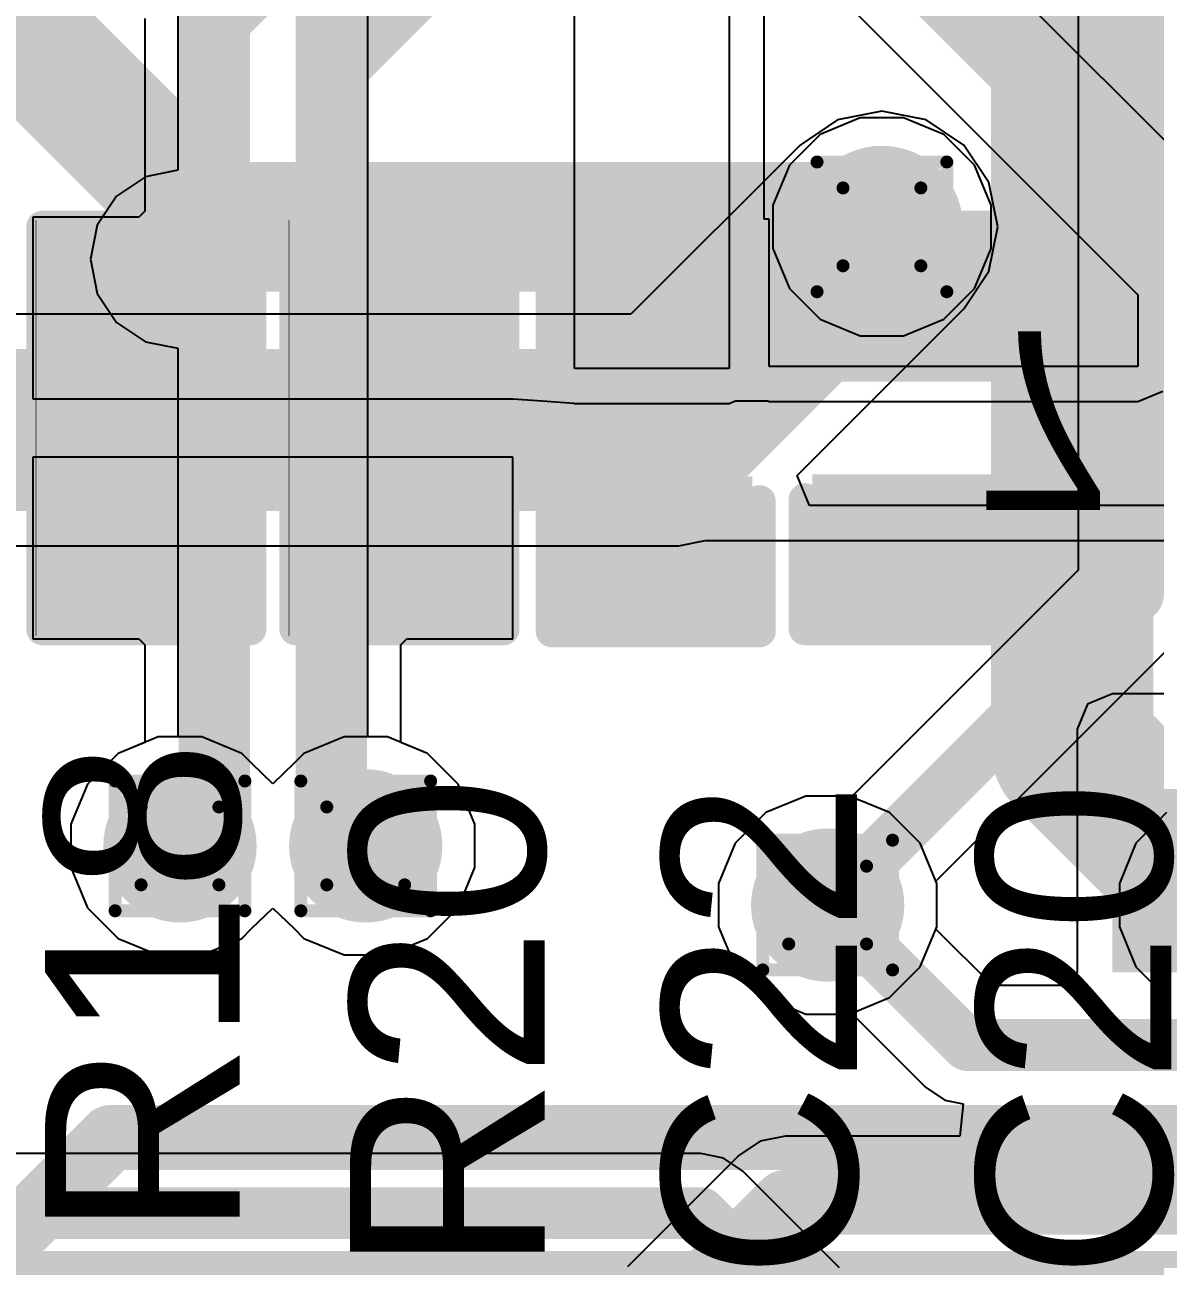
# Model space of a CAD drawing. Header units: inches. Extents: x -22 to 5433, y -13 to 5447.
# Drawn here: x 25.526 to 29.951, y 5.334 to 10.195 of the extents above; entities that cross this region are included whole.
import ezdxf

# ---------------------------------------------------------------- set-up
doc = ezdxf.new("R2010")
doc.units = ezdxf.units.IN
for name, color, linetype in [('Bottom Layer', 5, 'Continuous'), ('Bottom Overlay', 54, 'Continuous'), ('Drill Drawing', 1, 'Continuous'), ('Ground', 16, 'Continuous'), ('Power', 76, 'Continuous'), ('Top Layer', 1, 'Continuous'), ('Top Overlay', 2, 'Continuous'), ('Top Paste', 8, 'Continuous'), ('Top Solder', 216, 'Continuous'), ('Via Holes', 16, 'Continuous')]:
    doc.layers.add(name, color=color, linetype=linetype)
doc.styles.add('Arial', font='', dxfattribs={"height": 0.2})
doc.styles.get('Arial').set_extended_font_data('Arial')

msp = doc.modelspace()

# ---------------------------------------------------------------- hatches: boundary and pattern name
at = {"layer": 'Bottom Layer'}
h = msp.add_hatch(color=5, dxfattribs=at)
edge = h.paths.add_edge_path()
edge.add_arc((28.8812, 9.4035), 0.3, 0, 360)
h = msp.add_hatch(color=5, dxfattribs=at)
edge = h.paths.add_edge_path()
edge.add_arc((26.1337, 6.9799), 0.3, 0, 360)
h = msp.add_hatch(color=5, dxfattribs=at)
edge = h.paths.add_edge_path()
edge.add_arc((26.8607, 6.9799), 0.3, 0, 360)
h = msp.add_hatch(color=5, dxfattribs=at)
edge = h.paths.add_edge_path()
edge.add_arc((28.6687, 6.7482), 0.3, 0, 360)
h = msp.add_hatch(color=5, dxfattribs=at)
edge = h.paths.add_edge_path()
edge.add_arc((30.2375, 6.7482), 0.3, 0, 360)
at = {"layer": 'Ground'}
h = msp.add_hatch(color=16, dxfattribs=at)
edge = h.paths.add_edge_path()
edge.add_arc((28.8812, 9.4035), 0.3, 0, 360)
h = msp.add_hatch(color=16, dxfattribs=at)
edge = h.paths.add_edge_path()
edge.add_arc((26.1337, 6.9799), 0.3, 0, 360)
h = msp.add_hatch(color=16, dxfattribs=at)
edge = h.paths.add_edge_path()
edge.add_arc((26.8607, 6.9799), 0.3, 0, 360)
h = msp.add_hatch(color=16, dxfattribs=at)
edge = h.paths.add_edge_path()
edge.add_arc((28.6687, 6.7482), 0.3, 0, 360)
h = msp.add_hatch(color=16, dxfattribs=at)
edge = h.paths.add_edge_path()
edge.add_arc((30.2375, 6.7482), 0.3, 0, 360)
at = {"layer": 'Power'}
h = msp.add_hatch(color=76, dxfattribs=at)
edge = h.paths.add_edge_path()
edge.add_arc((28.8812, 9.4035), 0.3, 0, 360)
h = msp.add_hatch(color=76, dxfattribs=at)
edge = h.paths.add_edge_path()
edge.add_arc((26.1337, 6.9799), 0.3, 0, 360)
h = msp.add_hatch(color=76, dxfattribs=at)
edge = h.paths.add_edge_path()
edge.add_arc((26.8607, 6.9799), 0.3, 0, 360)
h = msp.add_hatch(color=76, dxfattribs=at)
edge = h.paths.add_edge_path()
edge.add_arc((28.6687, 6.7482), 0.3, 0, 360)
h = msp.add_hatch(color=76, dxfattribs=at)
edge = h.paths.add_edge_path()
edge.add_arc((30.2375, 6.7482), 0.3, 0, 360)
at = {"layer": 'Top Layer'}
h = msp.add_hatch(color=1, dxfattribs=at)
edge = h.paths.add_edge_path()
edge.add_arc((28.8812, 9.4035), 0.3, 0, 360)
for points in [[(25.6844, 9.3146), (26.3194, 9.3146), (26.3194, 8.8574), (25.6844, 8.8574)], [(26.675, 9.3146), (27.31, 9.3146), (27.31, 8.8574), (26.675, 8.8574)], [(27.6784, 9.3065), (28.3134, 9.3065), (28.3134, 8.8493), (27.6784, 8.8493)], [(28.6687, 9.3146), (29.3037, 9.3146), (29.3037, 8.8574), (28.6687, 8.8574)], [(25.6844, 8.3748), (26.3194, 8.3748), (26.3194, 7.9176), (25.6844, 7.9176)], [(26.675, 8.3748), (27.31, 8.3748), (27.31, 7.9176), (26.675, 7.9176)], [(27.6784, 8.3667), (28.3134, 8.3667), (28.3134, 7.9095), (27.6784, 7.9095)], [(28.6687, 8.3748), (29.3037, 8.3748), (29.3037, 7.9176), (28.6687, 7.9176)], [(29.783, 6.4846), (31.2212, 6.4846), (31.2212, 7.4371), (29.783, 7.4371)]]:
    msp.add_hatch(color=1, dxfattribs=at).paths.add_polyline_path(points)
h = msp.add_hatch(color=1, dxfattribs=at)
edge = h.paths.add_edge_path()
edge.add_arc((26.1337, 6.9799), 0.3, 0, 360)
h = msp.add_hatch(color=1, dxfattribs=at)
edge = h.paths.add_edge_path()
edge.add_arc((26.8607, 6.9799), 0.3, 0, 360)
h = msp.add_hatch(color=1, dxfattribs=at)
edge = h.paths.add_edge_path()
edge.add_arc((28.6687, 6.7482), 0.3, 0, 360)
h = msp.add_hatch(color=1, dxfattribs=at)
edge = h.paths.add_edge_path()
edge.add_arc((30.2375, 6.7482), 0.3, 0, 360)
at = {"layer": 'Top Paste'}
for points in [[(25.6844, 9.3146), (26.3194, 9.3146), (26.3194, 8.8574), (25.6844, 8.8574)], [(26.675, 9.3146), (27.31, 9.3146), (27.31, 8.8574), (26.675, 8.8574)], [(27.6784, 9.3065), (28.3134, 9.3065), (28.3134, 8.8493), (27.6784, 8.8493)], [(28.6687, 9.3146), (29.3037, 9.3146), (29.3037, 8.8574), (28.6687, 8.8574)], [(25.6844, 8.3748), (26.3194, 8.3748), (26.3194, 7.9176), (25.6844, 7.9176)], [(26.675, 8.3748), (27.31, 8.3748), (27.31, 7.9176), (26.675, 7.9176)], [(27.6784, 8.3667), (28.3134, 8.3667), (28.3134, 7.9095), (27.6784, 7.9095)], [(28.6687, 8.3748), (29.3037, 8.3748), (29.3037, 7.9176), (28.6687, 7.9176)]]:
    msp.add_hatch(color=8, dxfattribs=at).paths.add_polyline_path(points)
at = {"layer": 'Top Solder'}
for points in [[(25.6294, 9.3696), (26.3744, 9.3696), (26.3744, 8.8024), (25.6294, 8.8024)], [(26.62, 9.3696), (27.365, 9.3696), (27.365, 8.8024), (26.62, 8.8024)], [(27.6184, 9.3665), (28.3734, 9.3665), (28.3734, 8.7893), (27.6184, 8.7893)], [(28.6087, 9.3746), (29.3637, 9.3746), (29.3637, 8.7974), (28.6087, 8.7974)], [(25.6294, 8.4298), (26.3744, 8.4298), (26.3744, 7.8626), (25.6294, 7.8626)], [(26.62, 8.4298), (27.365, 8.4298), (27.365, 7.8626), (26.62, 7.8626)], [(27.6184, 8.4267), (28.3734, 8.4267), (28.3734, 7.8495), (27.6184, 7.8495)], [(28.6087, 8.4348), (29.3637, 8.4348), (29.3637, 7.8576), (28.6087, 7.8576)]]:
    msp.add_hatch(color=216, dxfattribs=at).paths.add_polyline_path(points)
at = {"layer": 'Via Holes'}
h = msp.add_hatch(color=7, dxfattribs=at)
edge = h.paths.add_edge_path()
edge.add_arc((28.8812, 9.4035), 0.15, 0, 360)
h = msp.add_hatch(color=7, dxfattribs=at)
edge = h.paths.add_edge_path()
edge.add_arc((26.1337, 6.9799), 0.15, 0, 360)
h = msp.add_hatch(color=7, dxfattribs=at)
edge = h.paths.add_edge_path()
edge.add_arc((26.8607, 6.9799), 0.15, 0, 360)
h = msp.add_hatch(color=7, dxfattribs=at)
edge = h.paths.add_edge_path()
edge.add_arc((28.6687, 6.7482), 0.15, 0, 360)

# ---------------------------------------------------------------- linework, layer by layer
at = {"layer": 'Bottom Layer'}
for points in [[(29.6257, 9.3468, 0.635, 0.635, 0), (29.6257, 11.1349, 0.635, 0.635, 0)], [(24.866, 10.8061, 0.508, 0.508, 0), (26.2686, 9.4035, 0.508, 0.508, 0)], [(26.2686, 9.4035, 0.508, 0.508, 0), (28.8812, 9.4035, 0.508, 0.508, 0)], [(29.6257, 7.36, 0.635, 0.635, 0), (29.6257, 9.315, 0.635, 0.635, 0)], [(29.6257, 7.36, 0.635, 0.635, 0), (30.2375, 6.7482, 0.635, 0.635, 0)], [(24.9543, 4.9298, 0.254, 0.254, 0), (25.8631, 5.8386, 0.254, 0.254, 0)], [(25.8631, 5.8386, 0.254, 0.254, 0), (32.5031, 5.8386, 0.254, 0.254, 0)]]:
    msp.add_lwpolyline(points, format="xyseb", dxfattribs=at)
for points in [[(26.1416, 9.4035, 0.254, 0.254, 1), (26.3956, 9.4035, 0.254, 0.254, 1)], [(26.1416, 9.4035, 0.254, 0.254, 1), (26.3956, 9.4035, 0.254, 0.254, 1)], [(28.7542, 9.4035, 0.254, 0.254, 1), (29.0082, 9.4035, 0.254, 0.254, 1)], [(29.4669, 9.3468, 0.3175, 0.3175, 1), (29.7844, 9.3468, 0.3175, 0.3175, 1)], [(29.467, 9.315, 0.3175, 0.3175, 1), (29.7845, 9.315, 0.3175, 0.3175, 1)], [(29.467, 7.36, 0.3175, 0.3175, 1), (29.7845, 7.36, 0.3175, 0.3175, 1)], [(29.467, 7.36, 0.3175, 0.3175, 1), (29.7845, 7.36, 0.3175, 0.3175, 1)], [(30.0787, 6.7482, 0.3175, 0.3175, 1), (30.3962, 6.7482, 0.3175, 0.3175, 1)], [(25.7996, 5.8386, 0.127, 0.127, 1), (25.9266, 5.8386, 0.127, 0.127, 1)], [(25.7996, 5.8386, 0.127, 0.127, 1), (25.9266, 5.8386, 0.127, 0.127, 1)]]:
    msp.add_lwpolyline(points, format="xyseb", close=True, dxfattribs=at)
at = {"layer": 'Bottom Overlay'}
msp.add_lwpolyline([(4.1702, 5.3309, 0.127, 0.127, 0), (31.1702, 5.3309, 0.127, 0.127, 0)], format="xyseb", dxfattribs=at)
at = {"layer": 'Drill Drawing'}
for points in [[(28.6272, 9.6575, 0.0508, 0.0508, 0), (29.1352, 9.6575, 0.0508, 0.0508, 0)], [(28.6272, 9.1495, 0.0508, 0.0508, 0), (28.6272, 9.6575, 0.0508, 0.0508, 0)], [(29.1352, 9.1495, 0.0508, 0.0508, 0), (29.1352, 9.6575, 0.0508, 0.0508, 0)], [(28.7288, 9.5559, 0.0508, 0.0508, 0), (29.0336, 9.5559, 0.0508, 0.0508, 0)], [(28.7288, 9.2511, 0.0508, 0.0508, 0), (28.7288, 9.5559, 0.0508, 0.0508, 0)], [(29.0336, 9.2511, 0.0508, 0.0508, 0), (29.0336, 9.5559, 0.0508, 0.0508, 0)], [(28.7288, 9.2511, 0.0508, 0.0508, 0), (29.0336, 9.2511, 0.0508, 0.0508, 0)], [(28.6272, 9.1495, 0.0508, 0.0508, 0), (29.1352, 9.1495, 0.0508, 0.0508, 0)], [(25.8797, 7.2339, 0.0508, 0.0508, 0), (26.3877, 7.2339, 0.0508, 0.0508, 0)], [(25.8797, 6.7259, 0.0508, 0.0508, 0), (25.8797, 7.2339, 0.0508, 0.0508, 0)], [(26.3877, 6.7259, 0.0508, 0.0508, 0), (26.3877, 7.2339, 0.0508, 0.0508, 0)], [(26.6067, 7.2339, 0.0508, 0.0508, 0), (27.1147, 7.2339, 0.0508, 0.0508, 0)], [(26.6067, 6.7259, 0.0508, 0.0508, 0), (26.6067, 7.2339, 0.0508, 0.0508, 0)], [(27.1147, 6.7259, 0.0508, 0.0508, 0), (27.1147, 7.2339, 0.0508, 0.0508, 0)], [(25.9813, 7.1323, 0.0508, 0.0508, 0), (26.2861, 7.1323, 0.0508, 0.0508, 0)], [(25.9813, 6.8275, 0.0508, 0.0508, 0), (25.9813, 7.1323, 0.0508, 0.0508, 0)], [(26.2861, 6.8275, 0.0508, 0.0508, 0), (26.2861, 7.1323, 0.0508, 0.0508, 0)], [(26.7083, 7.1323, 0.0508, 0.0508, 0), (27.0131, 7.1323, 0.0508, 0.0508, 0)], [(26.7083, 6.8275, 0.0508, 0.0508, 0), (26.7083, 7.1323, 0.0508, 0.0508, 0)], [(27.0131, 6.8275, 0.0508, 0.0508, 0), (27.0131, 7.1323, 0.0508, 0.0508, 0)], [(28.4147, 7.0022, 0.0508, 0.0508, 0), (28.9227, 7.0022, 0.0508, 0.0508, 0)], [(28.4147, 6.4942, 0.0508, 0.0508, 0), (28.4147, 7.0022, 0.0508, 0.0508, 0)], [(28.9227, 6.4942, 0.0508, 0.0508, 0), (28.9227, 7.0022, 0.0508, 0.0508, 0)], [(28.5163, 6.9006, 0.0508, 0.0508, 0), (28.8211, 6.9006, 0.0508, 0.0508, 0)], [(28.5163, 6.5958, 0.0508, 0.0508, 0), (28.5163, 6.9006, 0.0508, 0.0508, 0)], [(28.8211, 6.5958, 0.0508, 0.0508, 0), (28.8211, 6.9006, 0.0508, 0.0508, 0)], [(25.9813, 6.8275, 0.0508, 0.0508, 0), (26.2861, 6.8275, 0.0508, 0.0508, 0)], [(26.7083, 6.8275, 0.0508, 0.0508, 0), (27.0131, 6.8275, 0.0508, 0.0508, 0)], [(25.8797, 6.7259, 0.0508, 0.0508, 0), (26.3877, 6.7259, 0.0508, 0.0508, 0)], [(26.6067, 6.7259, 0.0508, 0.0508, 0), (27.1147, 6.7259, 0.0508, 0.0508, 0)], [(28.5163, 6.5958, 0.0508, 0.0508, 0), (28.8211, 6.5958, 0.0508, 0.0508, 0)], [(28.4147, 6.4942, 0.0508, 0.0508, 0), (28.9227, 6.4942, 0.0508, 0.0508, 0)]]:
    msp.add_lwpolyline(points, format="xyseb", dxfattribs=at)
for points in [[(28.6145, 9.6575, 0.0254, 0.0254, 1), (28.6399, 9.6575, 0.0254, 0.0254, 1)], [(28.6145, 9.6575, 0.0254, 0.0254, 1), (28.6399, 9.6575, 0.0254, 0.0254, 1)], [(29.1225, 9.6575, 0.0254, 0.0254, 1), (29.1479, 9.6575, 0.0254, 0.0254, 1)], [(29.1225, 9.6575, 0.0254, 0.0254, 1), (29.1479, 9.6575, 0.0254, 0.0254, 1)], [(28.7161, 9.5559, 0.0254, 0.0254, 1), (28.7415, 9.5559, 0.0254, 0.0254, 1)], [(28.7161, 9.5559, 0.0254, 0.0254, 1), (28.7415, 9.5559, 0.0254, 0.0254, 1)], [(29.0209, 9.5559, 0.0254, 0.0254, 1), (29.0463, 9.5559, 0.0254, 0.0254, 1)], [(29.0209, 9.5559, 0.0254, 0.0254, 1), (29.0463, 9.5559, 0.0254, 0.0254, 1)], [(28.7161, 9.2511, 0.0254, 0.0254, 1), (28.7415, 9.2511, 0.0254, 0.0254, 1)], [(28.7161, 9.2511, 0.0254, 0.0254, 1), (28.7415, 9.2511, 0.0254, 0.0254, 1)], [(29.0209, 9.2511, 0.0254, 0.0254, 1), (29.0463, 9.2511, 0.0254, 0.0254, 1)], [(29.0209, 9.2511, 0.0254, 0.0254, 1), (29.0463, 9.2511, 0.0254, 0.0254, 1)], [(28.6145, 9.1495, 0.0254, 0.0254, 1), (28.6399, 9.1495, 0.0254, 0.0254, 1)], [(28.6145, 9.1495, 0.0254, 0.0254, 1), (28.6399, 9.1495, 0.0254, 0.0254, 1)], [(29.1225, 9.1495, 0.0254, 0.0254, 1), (29.1479, 9.1495, 0.0254, 0.0254, 1)], [(29.1225, 9.1495, 0.0254, 0.0254, 1), (29.1479, 9.1495, 0.0254, 0.0254, 1)], [(25.867, 7.2339, 0.0254, 0.0254, 1), (25.8924, 7.2339, 0.0254, 0.0254, 1)], [(25.867, 7.2339, 0.0254, 0.0254, 1), (25.8924, 7.2339, 0.0254, 0.0254, 1)], [(26.375, 7.2339, 0.0254, 0.0254, 1), (26.4004, 7.2339, 0.0254, 0.0254, 1)], [(26.375, 7.2339, 0.0254, 0.0254, 1), (26.4004, 7.2339, 0.0254, 0.0254, 1)], [(26.594, 7.2339, 0.0254, 0.0254, 1), (26.6194, 7.2339, 0.0254, 0.0254, 1)], [(26.594, 7.2339, 0.0254, 0.0254, 1), (26.6194, 7.2339, 0.0254, 0.0254, 1)], [(27.102, 7.2339, 0.0254, 0.0254, 1), (27.1274, 7.2339, 0.0254, 0.0254, 1)], [(27.102, 7.2339, 0.0254, 0.0254, 1), (27.1274, 7.2339, 0.0254, 0.0254, 1)], [(25.9686, 7.1323, 0.0254, 0.0254, 1), (25.994, 7.1323, 0.0254, 0.0254, 1)], [(25.9686, 7.1323, 0.0254, 0.0254, 1), (25.994, 7.1323, 0.0254, 0.0254, 1)], [(26.2734, 7.1323, 0.0254, 0.0254, 1), (26.2988, 7.1323, 0.0254, 0.0254, 1)], [(26.2734, 7.1323, 0.0254, 0.0254, 1), (26.2988, 7.1323, 0.0254, 0.0254, 1)], [(26.6956, 7.1323, 0.0254, 0.0254, 1), (26.721, 7.1323, 0.0254, 0.0254, 1)], [(26.6956, 7.1323, 0.0254, 0.0254, 1), (26.721, 7.1323, 0.0254, 0.0254, 1)], [(27.0004, 7.1323, 0.0254, 0.0254, 1), (27.0258, 7.1323, 0.0254, 0.0254, 1)], [(27.0004, 7.1323, 0.0254, 0.0254, 1), (27.0258, 7.1323, 0.0254, 0.0254, 1)], [(28.402, 7.0022, 0.0254, 0.0254, 1), (28.4274, 7.0022, 0.0254, 0.0254, 1)], [(28.402, 7.0022, 0.0254, 0.0254, 1), (28.4274, 7.0022, 0.0254, 0.0254, 1)], [(28.91, 7.0022, 0.0254, 0.0254, 1), (28.9354, 7.0022, 0.0254, 0.0254, 1)], [(28.91, 7.0022, 0.0254, 0.0254, 1), (28.9354, 7.0022, 0.0254, 0.0254, 1)], [(28.5036, 6.9006, 0.0254, 0.0254, 1), (28.529, 6.9006, 0.0254, 0.0254, 1)], [(28.5036, 6.9006, 0.0254, 0.0254, 1), (28.529, 6.9006, 0.0254, 0.0254, 1)], [(28.8084, 6.9006, 0.0254, 0.0254, 1), (28.8338, 6.9006, 0.0254, 0.0254, 1)], [(28.8084, 6.9006, 0.0254, 0.0254, 1), (28.8338, 6.9006, 0.0254, 0.0254, 1)], [(25.9686, 6.8275, 0.0254, 0.0254, 1), (25.994, 6.8275, 0.0254, 0.0254, 1)], [(25.9686, 6.8275, 0.0254, 0.0254, 1), (25.994, 6.8275, 0.0254, 0.0254, 1)], [(26.2734, 6.8275, 0.0254, 0.0254, 1), (26.2988, 6.8275, 0.0254, 0.0254, 1)], [(26.2734, 6.8275, 0.0254, 0.0254, 1), (26.2988, 6.8275, 0.0254, 0.0254, 1)], [(26.6956, 6.8275, 0.0254, 0.0254, 1), (26.721, 6.8275, 0.0254, 0.0254, 1)], [(26.6956, 6.8275, 0.0254, 0.0254, 1), (26.721, 6.8275, 0.0254, 0.0254, 1)], [(27.0004, 6.8275, 0.0254, 0.0254, 1), (27.0258, 6.8275, 0.0254, 0.0254, 1)], [(27.0004, 6.8275, 0.0254, 0.0254, 1), (27.0258, 6.8275, 0.0254, 0.0254, 1)], [(25.867, 6.7259, 0.0254, 0.0254, 1), (25.8924, 6.7259, 0.0254, 0.0254, 1)], [(25.867, 6.7259, 0.0254, 0.0254, 1), (25.8924, 6.7259, 0.0254, 0.0254, 1)], [(26.375, 6.7259, 0.0254, 0.0254, 1), (26.4004, 6.7259, 0.0254, 0.0254, 1)], [(26.375, 6.7259, 0.0254, 0.0254, 1), (26.4004, 6.7259, 0.0254, 0.0254, 1)], [(26.594, 6.7259, 0.0254, 0.0254, 1), (26.6194, 6.7259, 0.0254, 0.0254, 1)], [(26.594, 6.7259, 0.0254, 0.0254, 1), (26.6194, 6.7259, 0.0254, 0.0254, 1)], [(27.102, 6.7259, 0.0254, 0.0254, 1), (27.1274, 6.7259, 0.0254, 0.0254, 1)], [(27.102, 6.7259, 0.0254, 0.0254, 1), (27.1274, 6.7259, 0.0254, 0.0254, 1)], [(28.5036, 6.5958, 0.0254, 0.0254, 1), (28.529, 6.5958, 0.0254, 0.0254, 1)], [(28.5036, 6.5958, 0.0254, 0.0254, 1), (28.529, 6.5958, 0.0254, 0.0254, 1)], [(28.8084, 6.5958, 0.0254, 0.0254, 1), (28.8338, 6.5958, 0.0254, 0.0254, 1)], [(28.8084, 6.5958, 0.0254, 0.0254, 1), (28.8338, 6.5958, 0.0254, 0.0254, 1)], [(28.402, 6.4942, 0.0254, 0.0254, 1), (28.4274, 6.4942, 0.0254, 0.0254, 1)], [(28.402, 6.4942, 0.0254, 0.0254, 1), (28.4274, 6.4942, 0.0254, 0.0254, 1)], [(28.91, 6.4942, 0.0254, 0.0254, 1), (28.9354, 6.4942, 0.0254, 0.0254, 1)], [(28.91, 6.4942, 0.0254, 0.0254, 1), (28.9354, 6.4942, 0.0254, 0.0254, 1)]]:
    msp.add_lwpolyline(points, format="xyseb", close=True, dxfattribs=at)
at = {"layer": 'Ground'}
for p, q in [((29.6499, 12.8167), (29.6499, 8.0591)), ((26.8695, 7.4069), (26.8695, 10.5826)), ((26.1249, 10.36), (26.1249, 9.625)), ((28.7963, 9.8305), (28.6393, 9.7655)), ((28.9661, 9.8305), (28.7963, 9.8305)), ((29.1231, 9.7655), (28.9661, 9.8305)), ((28.6393, 9.7655), (28.5192, 9.6454)), ((29.2432, 9.6454), (29.1231, 9.7655)), ((26.1249, 9.625), (25.9988, 9.5999)), ((28.5192, 9.6454), (28.4542, 9.4884)), ((29.3082, 9.4884), (29.2432, 9.6454)), ((25.9988, 9.5999), (25.8854, 9.5242)), ((25.8854, 9.5242), (25.8096, 9.4107)), ((28.4542, 9.4884), (28.4542, 9.3186)), ((29.3082, 9.3186), (29.3082, 9.4884)), ((25.8096, 9.4107), (25.783, 9.2769)), ((28.4542, 9.3186), (28.5192, 9.1616)), ((29.2432, 9.1616), (29.3082, 9.3186)), ((25.783, 9.2769), (25.8096, 9.1431)), ((25.8096, 9.1431), (25.8854, 9.0297)), ((28.5192, 9.1616), (28.6393, 9.0415)), ((29.1231, 9.0415), (29.2432, 9.1616)), ((28.6393, 9.0415), (28.7963, 8.9765)), ((28.9661, 8.9765), (29.1231, 9.0415)), ((25.8854, 9.0297), (25.9988, 8.9539)), ((25.9988, 8.9539), (26.1249, 8.9288)), ((28.7963, 8.9765), (28.9661, 8.9765)), ((26.1249, 8.9288), (26.1249, 7.4069)), ((29.6499, 8.0591), (28.7624, 7.1716)), ((29.0921, 6.842), (30.0478, 7.7977)), ((26.0488, 7.4069), (25.8918, 7.3419)), ((26.1249, 7.4069), (26.0488, 7.4069)), ((26.9456, 7.4069), (26.8695, 7.4069)), ((27.1026, 7.3419), (26.9456, 7.4069)), ((25.8918, 7.3419), (25.7717, 7.2218)), ((27.2227, 7.2218), (27.1026, 7.3419)), ((25.7717, 7.2218), (25.7067, 7.0648)), ((27.2877, 7.0648), (27.2227, 7.2218)), ((28.5838, 7.1752), (28.4268, 7.1102)), ((28.7536, 7.1752), (28.5838, 7.1752)), ((28.7624, 7.1716), (28.7536, 7.1752)), ((28.4268, 7.1102), (28.3067, 6.9901)), ((29.9956, 7.1102), (29.8755, 6.9901)), ((25.7067, 7.0648), (25.7067, 6.895)), ((27.2877, 6.895), (27.2877, 7.0648)), ((28.3067, 6.9901), (28.2417, 6.8332)), ((29.8755, 6.9901), (29.8105, 6.8332)), ((25.7067, 6.895), (25.7717, 6.738)), ((27.2227, 6.738), (27.2877, 6.895)), ((28.2417, 6.8332), (28.2417, 6.6633)), ((29.0957, 6.8332), (29.0921, 6.842)), ((29.0957, 6.6633), (29.0957, 6.8332)), ((29.8105, 6.8332), (29.8105, 6.6633)), ((25.7717, 6.738), (25.8918, 6.6179)), ((26.4142, 6.6566), (26.4972, 6.7366)), ((26.4972, 6.7366), (26.5802, 6.6566)), ((27.1026, 6.6179), (27.2227, 6.738)), ((28.2417, 6.6633), (28.3067, 6.5064)), ((29.0307, 6.5064), (29.0957, 6.6633)), ((29.8105, 6.6633), (29.8755, 6.5064)), ((25.8918, 6.6179), (26.0488, 6.5529)), ((26.2186, 6.5529), (26.3756, 6.6179)), ((26.3756, 6.6179), (26.4142, 6.6566)), ((26.5802, 6.6566), (26.6188, 6.6179)), ((26.6188, 6.6179), (26.7758, 6.5529)), ((26.9456, 6.5529), (27.1026, 6.6179)), ((26.0488, 6.5529), (26.2186, 6.5529)), ((26.7758, 6.5529), (26.9456, 6.5529)), ((28.3067, 6.5064), (28.4268, 6.3863)), ((28.9106, 6.3863), (29.0307, 6.5064)), ((29.8755, 6.5064), (29.9956, 6.3863)), ((28.4268, 6.3863), (28.5838, 6.3212)), ((28.7536, 6.3212), (28.9106, 6.3863)), ((28.5838, 6.3212), (28.7536, 6.3212)), ((28.1717, 5.7751), (19.0152, 5.7751)), ((28.2609, 5.7573), (28.1717, 5.7751)), ((28.3365, 5.7068), (28.2609, 5.7573)), ((28.7149, 5.3284), (28.3365, 5.7068))]:
    msp.add_line(p, q, dxfattribs=at)
for points in [[(29.883, 7.9625, 0.2032, 0.2032, 0), (29.883, 12.9133, 0.2032, 0.2032, 0)], [(26.6623, 7.1783, 0.1524, 0.1524, 0), (26.6623, 10.5826, 0.1524, 0.1524, 0)], [(26.3321, 9.9246, 0.1524, 0.1524, 0), (26.3321, 10.4458, 0.1524, 0.1524, 0)], [(26.3321, 9.569, 0.1524, 0.1524, 0), (26.3321, 9.9246, 0.1524, 0.1524, 0)], [(26.3321, 9.569, 0.1524, 0.1524, -0.414214), (26.1797, 9.4166, 0.1524, 0.1524, 0)], [(26.1326, 9.1372, 0.1524, 0.1524, -1), (26.1326, 9.4166, 0.1524, 0.1524, 0)], [(26.1326, 9.4166, 0.1524, 0.1524, 0), (26.1797, 9.4166, 0.1524, 0.1524, 0)], [(26.1326, 9.1372, 0.1524, 0.1524, 0), (26.1797, 9.1372, 0.1524, 0.1524, 0)], [(26.1797, 9.1372, 0.1524, 0.1524, -0.414214), (26.3321, 8.9848, 0.1524, 0.1524, 0)], [(26.3321, 7.1783, 0.1524, 0.1524, 0), (26.3321, 8.9848, 0.1524, 0.1524, 0)], [(28.6687, 6.7482, 0.2032, 0.2032, 0), (29.883, 7.9625, 0.2032, 0.2032, 0)], [(26.2011, 7.0473, 0.1524, 0.1524, 0), (26.3321, 7.1783, 0.1524, 0.1524, 0)], [(26.6623, 7.1783, 0.1524, 0.1524, 0), (26.8607, 6.9799, 0.1524, 0.1524, 0)], [(26.1337, 6.9799, 0.1524, 0.1524, 0), (26.2011, 7.0473, 0.1524, 0.1524, 0)], [(12.7764, 5.542, 0.2032, 0.2032, 0), (28.1717, 5.542, 0.2032, 0.2032, 0)], [(28.1717, 5.542, 0.2032, 0.2032, 0), (28.8086, 4.905, 0.2032, 0.2032, 0)]]:
    msp.add_lwpolyline(points, format="xyseb", dxfattribs=at)
for points in [[(26.294, 9.9246, 0.0762, 0.0762, 1), (26.3702, 9.9246, 0.0762, 0.0762, 1)], [(26.294, 9.9246, 0.0762, 0.0762, 1), (26.3702, 9.9246, 0.0762, 0.0762, 1)], [(26.294, 9.569, 0.0762, 0.0762, 1), (26.3702, 9.569, 0.0762, 0.0762, 1)], [(26.294, 9.569, 0.0762, 0.0762, 1), (26.3702, 9.569, 0.0762, 0.0762, 1)], [(26.0945, 9.4166, 0.0762, 0.0762, 1), (26.1707, 9.4166, 0.0762, 0.0762, 1)], [(26.0945, 9.4166, 0.0762, 0.0762, 1), (26.1707, 9.4166, 0.0762, 0.0762, 1)], [(26.1416, 9.4166, 0.0762, 0.0762, 1), (26.2178, 9.4166, 0.0762, 0.0762, 1)], [(26.1416, 9.4166, 0.0762, 0.0762, 1), (26.2178, 9.4166, 0.0762, 0.0762, 1)], [(26.0945, 9.1372, 0.0762, 0.0762, 1), (26.1707, 9.1372, 0.0762, 0.0762, 1)], [(26.0945, 9.1372, 0.0762, 0.0762, 1), (26.1707, 9.1372, 0.0762, 0.0762, 1)], [(26.1416, 9.1372, 0.0762, 0.0762, 1), (26.2178, 9.1372, 0.0762, 0.0762, 1)], [(26.1416, 9.1372, 0.0762, 0.0762, 1), (26.2178, 9.1372, 0.0762, 0.0762, 1)], [(26.294, 8.9848, 0.0762, 0.0762, 1), (26.3702, 8.9848, 0.0762, 0.0762, 1)], [(26.294, 8.9848, 0.0762, 0.0762, 1), (26.3702, 8.9848, 0.0762, 0.0762, 1)], [(29.8322, 7.9625, 0.1016, 0.1016, 1), (29.9338, 7.9625, 0.1016, 0.1016, 1)], [(29.8322, 7.9625, 0.1016, 0.1016, 1), (29.9338, 7.9625, 0.1016, 0.1016, 1)], [(26.294, 7.1783, 0.0762, 0.0762, 1), (26.3702, 7.1783, 0.0762, 0.0762, 1)], [(26.294, 7.1783, 0.0762, 0.0762, 1), (26.3702, 7.1783, 0.0762, 0.0762, 1)], [(26.6242, 7.1783, 0.0762, 0.0762, 1), (26.7004, 7.1783, 0.0762, 0.0762, 1)], [(26.6242, 7.1783, 0.0762, 0.0762, 1), (26.7004, 7.1783, 0.0762, 0.0762, 1)], [(26.163, 7.0473, 0.0762, 0.0762, 1), (26.2392, 7.0473, 0.0762, 0.0762, 1)], [(26.163, 7.0473, 0.0762, 0.0762, 1), (26.2392, 7.0473, 0.0762, 0.0762, 1)], [(26.0956, 6.9799, 0.0762, 0.0762, 1), (26.1718, 6.9799, 0.0762, 0.0762, 1)], [(26.8226, 6.9799, 0.0762, 0.0762, 1), (26.8988, 6.9799, 0.0762, 0.0762, 1)], [(28.6179, 6.7482, 0.1016, 0.1016, 1), (28.7195, 6.7482, 0.1016, 0.1016, 1)], [(28.1209, 5.542, 0.1016, 0.1016, 1), (28.2225, 5.542, 0.1016, 0.1016, 1)], [(28.1209, 5.542, 0.1016, 0.1016, 1), (28.2225, 5.542, 0.1016, 0.1016, 1)]]:
    msp.add_lwpolyline(points, format="xyseb", close=True, dxfattribs=at)
at = {"layer": 'Power'}
for p, q in [((28.8044, 10.9247), (31.2892, 8.4399)), ((28.7078, 9.8222), (28.5607, 9.724)), ((28.8812, 9.8567), (28.7078, 9.8222)), ((29.0546, 9.8222), (28.8812, 9.8567)), ((29.2017, 9.724), (29.0546, 9.8222)), ((28.5607, 9.724), (27.8979, 9.0612)), ((29.2999, 9.5769), (29.2017, 9.724)), ((29.3344, 9.4035), (29.2999, 9.5769)), ((29.2999, 9.2301), (29.3344, 9.4035)), ((29.2017, 9.083), (29.2999, 9.2301)), ((27.8979, 9.0612), (24.3401, 9.0612)), ((28.5489, 8.4302), (29.2017, 9.083)), ((28.5975, 8.3129), (28.5489, 8.4302)), ((31.2366, 8.3129), (28.5975, 8.3129)), ((28.0857, 8.1548), (28.1897, 8.1754)), ((28.1897, 8.1754), (31.3512, 8.1754)), ((24.3401, 8.1548), (28.0857, 8.1548)), ((26.0488, 7.4069), (25.8918, 7.3419)), ((26.2186, 7.4069), (26.0488, 7.4069)), ((26.3756, 7.3419), (26.2186, 7.4069)), ((26.7758, 7.4069), (26.6188, 7.3419)), ((26.9456, 7.4069), (26.7758, 7.4069)), ((27.1026, 7.3419), (26.9456, 7.4069)), ((25.8918, 7.3419), (25.7717, 7.2218)), ((26.4142, 7.3032), (26.3756, 7.3419)), ((26.6188, 7.3419), (26.5802, 7.3032)), ((27.2227, 7.2218), (27.1026, 7.3419)), ((26.4972, 7.2232), (26.4142, 7.3032)), ((26.5802, 7.3032), (26.4972, 7.2232)), ((25.7717, 7.2218), (25.7067, 7.0648)), ((27.2877, 7.0648), (27.2227, 7.2218)), ((28.5838, 7.1752), (28.4268, 7.1102)), ((28.7536, 7.1752), (28.5838, 7.1752)), ((28.9106, 7.1102), (28.7536, 7.1752)), ((28.4268, 7.1102), (28.3067, 6.9901)), ((29.0307, 6.9901), (28.9106, 7.1102)), ((29.9956, 7.1102), (29.8755, 6.9901)), ((25.7067, 7.0648), (25.7067, 6.895)), ((27.2877, 6.895), (27.2877, 7.0648)), ((28.3067, 6.9901), (28.2417, 6.8332)), ((29.0957, 6.8332), (29.0307, 6.9901)), ((29.8755, 6.9901), (29.8105, 6.8332)), ((25.7067, 6.895), (25.7717, 6.738)), ((27.2227, 6.738), (27.2877, 6.895)), ((28.2417, 6.8332), (28.2417, 6.6633)), ((29.0957, 6.6633), (29.0957, 6.8332)), ((29.8105, 6.8332), (29.8105, 6.6633)), ((25.7717, 6.738), (25.8918, 6.6179)), ((26.4142, 6.6566), (26.4972, 6.7366)), ((26.4972, 6.7366), (26.5802, 6.6566)), ((27.1026, 6.6179), (27.2227, 6.738)), ((28.2417, 6.6633), (28.3067, 6.5064)), ((29.0307, 6.5064), (29.0957, 6.6633)), ((29.8105, 6.6633), (29.8755, 6.5064)), ((25.8918, 6.6179), (26.0488, 6.5529)), ((26.2186, 6.5529), (26.3756, 6.6179)), ((26.3756, 6.6179), (26.4142, 6.6566)), ((26.5802, 6.6566), (26.6188, 6.6179)), ((26.6188, 6.6179), (26.7758, 6.5529)), ((26.9456, 6.5529), (27.1026, 6.6179)), ((26.0488, 6.5529), (26.2186, 6.5529)), ((26.7758, 6.5529), (26.9456, 6.5529)), ((28.3067, 6.5064), (28.4268, 6.3863)), ((28.9106, 6.3863), (29.0307, 6.5064)), ((29.8755, 6.5064), (29.9956, 6.3863)), ((28.4268, 6.3863), (28.5838, 6.3212)), ((28.7536, 6.3212), (28.9106, 6.3863)), ((28.5838, 6.3212), (28.7536, 6.3212))]:
    msp.add_line(p, q, dxfattribs=at)
for points in [[(28.9009, 11.1578, 0.2032, 0.2032, 0), (39.0623, 0.9965, 0.2032, 0.2032, 0)], [(28.0857, 8.608, 0.635, 0.635, 0), (28.8812, 9.4035, 0.635, 0.635, 0)], [(24.3401, 8.608, 0.635, 0.635, 0), (28.0857, 8.608, 0.635, 0.635, 0)]]:
    msp.add_lwpolyline(points, format="xyseb", dxfattribs=at)
for points in [[(28.7224, 9.4035, 0.3175, 0.3175, 1), (29.0399, 9.4035, 0.3175, 0.3175, 1)], [(27.9269, 8.608, 0.3175, 0.3175, 1), (28.2444, 8.608, 0.3175, 0.3175, 1)], [(27.9269, 8.608, 0.3175, 0.3175, 1), (28.2444, 8.608, 0.3175, 0.3175, 1)]]:
    msp.add_lwpolyline(points, format="xyseb", close=True, dxfattribs=at)
at = {"layer": 'Top Layer'}
for p, q in [((28.283, 11.2833), (28.283, 8.8493)), ((28.4205, 9.4335), (28.4205, 11.2833)), ((27.6784, 8.8493), (27.6784, 11.1486)), ((28.6687, 10.3519), (29.883, 9.1376)), ((25.9967, 10.2194), (25.9967, 9.4653)), ((25.9729, 9.4416), (25.5574, 9.4416)), ((25.5574, 9.4416), (25.5574, 8.7304)), ((25.9967, 9.4653), (25.9729, 9.4416)), ((28.4404, 9.4335), (28.4205, 9.4335)), ((28.4404, 8.8574), (28.4404, 9.4335)), ((29.883, 9.1376), (29.883, 8.8574)), ((28.283, 8.8493), (27.6784, 8.8493)), ((29.883, 8.8574), (28.4404, 8.8574)), ((29.883, 8.7199), (29.9802, 8.7602)), ((25.5574, 8.7304), (26.4464, 8.7304)), ((26.4464, 8.7304), (26.4464, 8.7304)), ((26.4464, 8.7304), (26.548, 8.7304)), ((26.548, 8.7304), (26.548, 8.7304)), ((26.548, 8.7304), (27.437, 8.7304)), ((27.437, 8.7304), (27.437, 8.7304)), ((27.437, 8.7304), (27.5514, 8.7223)), ((27.5514, 8.7223), (27.6747, 8.7133)), ((27.6747, 8.7133), (27.6784, 8.7118)), ((27.6784, 8.7118), (28.283, 8.7118)), ((28.283, 8.7118), (28.3083, 8.7223)), ((28.3083, 8.7223), (28.4348, 8.7223)), ((28.4348, 8.7223), (28.4404, 8.7199)), ((28.4404, 8.7199), (29.883, 8.7199)), ((26.4247, 8.5018), (25.5574, 8.5018)), ((25.5574, 8.5018), (25.5574, 7.7906)), ((26.4464, 8.5018), (26.4247, 8.5018)), ((26.548, 8.5018), (26.4464, 8.5018)), ((26.4464, 8.5018), (26.4464, 8.5018)), ((26.5697, 8.5018), (26.548, 8.5018)), ((26.548, 8.5018), (26.548, 8.5018)), ((27.437, 8.5018), (26.5697, 8.5018)), ((27.437, 7.7906), (27.437, 8.5018)), ((25.5574, 7.7906), (25.9729, 7.7906)), ((25.9729, 7.7906), (25.9967, 7.7669)), ((26.9977, 7.7669), (27.0215, 7.7906)), ((27.0215, 7.7906), (27.437, 7.7906)), ((25.9967, 7.7669), (25.9967, 7.3853)), ((26.9977, 7.3853), (26.9977, 7.7669)), ((29.6858, 7.5343), (29.6455, 7.4371)), ((29.783, 7.5746), (29.6858, 7.5343)), ((30.1, 7.5746), (29.783, 7.5746)), ((29.6455, 7.4371), (29.6455, 6.4846)), ((25.8918, 7.3419), (25.7717, 7.2218)), ((25.9967, 7.3853), (25.8918, 7.3419)), ((27.1026, 7.3419), (26.9977, 7.3853)), ((27.2227, 7.2218), (27.1026, 7.3419)), ((25.7717, 7.2218), (25.7067, 7.0648)), ((27.2877, 7.0648), (27.2227, 7.2218)), ((28.5838, 7.1752), (28.4268, 7.1102)), ((28.7536, 7.1752), (28.5838, 7.1752)), ((28.9106, 7.1102), (28.7536, 7.1752)), ((28.4268, 7.1102), (28.3067, 6.9901)), ((29.0307, 6.9901), (28.9106, 7.1102)), ((25.7067, 7.0648), (25.7067, 6.895)), ((27.2877, 6.895), (27.2877, 7.0648)), ((28.3067, 6.9901), (28.2417, 6.8332)), ((29.0957, 6.8332), (29.0307, 6.9901)), ((25.7067, 6.895), (25.7717, 6.738)), ((27.2227, 6.738), (27.2877, 6.895)), ((28.2417, 6.8332), (28.2417, 6.6633)), ((29.0957, 6.6633), (29.0957, 6.8332)), ((25.7717, 6.738), (25.8918, 6.6179)), ((26.4142, 6.6566), (26.4972, 6.7366)), ((26.4972, 6.7366), (26.5802, 6.6566)), ((27.1026, 6.6179), (27.2227, 6.738)), ((28.2417, 6.6633), (28.3067, 6.5064)), ((29.0921, 6.6545), (29.0957, 6.6633)), ((25.8918, 6.6179), (26.0488, 6.5529)), ((26.2186, 6.5529), (26.3756, 6.6179)), ((26.3756, 6.6179), (26.4142, 6.6566)), ((26.5802, 6.6566), (26.6188, 6.6179)), ((26.6188, 6.6179), (26.7758, 6.5529)), ((26.9456, 6.5529), (27.1026, 6.6179)), ((29.3133, 6.4333), (29.0921, 6.6545)), ((26.0488, 6.5529), (26.2186, 6.5529)), ((26.7758, 6.5529), (26.9456, 6.5529)), ((28.3067, 6.5064), (28.4268, 6.3863)), ((29.6455, 6.4846), (29.6113, 6.4333)), ((29.6113, 6.4333), (29.3133, 6.4333)), ((28.4268, 6.3863), (28.5838, 6.3212)), ((28.5838, 6.3212), (28.7536, 6.3212)), ((28.7536, 6.3212), (28.7624, 6.3249)), ((28.7624, 6.3249), (29.0519, 6.0354)), ((29.0519, 6.0354), (29.1275, 5.9849)), ((29.1275, 5.9849), (29.1992, 5.9706)), ((29.1992, 5.9706), (29.1867, 5.8436)), ((28.5041, 5.8436), (28.405, 5.8239)), ((29.1867, 5.8436), (28.5041, 5.8436)), ((28.405, 5.8239), (28.3209, 5.7678)), ((28.3209, 5.7678), (27.8852, 5.332))]:
    msp.add_line(p, q, dxfattribs=at)
for points in [[(26.2686, 10.2194, 0.2794, 0.2794, 0), (26.8544, 10.8052, 0.2794, 0.2794, 0)], [(26.7258, 10.03, 0.2794, 0.2794, 0), (27.3116, 10.6158, 0.2794, 0.2794, 0)], [(29.283, 10.63, 0.2032, 0.2032, 0), (30.1558, 9.7572, 0.2032, 0.2032, 0)], [(28.883, 10.5172, 0.2032, 0.2032, 0), (30.143, 9.2572, 0.2032, 0.2032, 0)], [(26.2686, 9.3527, 0.2794, 0.2794, 0), (26.2686, 10.2194, 0.2794, 0.2794, 0)], [(26.7258, 9.3527, 0.2794, 0.2794, 0), (26.7258, 10.03, 0.2794, 0.2794, 0)], [(26.0019, 9.086, 0.2794, 0.2794, 0), (26.2686, 9.3527, 0.2794, 0.2794, 0)], [(26.7258, 9.3527, 0.2794, 0.2794, 0), (26.9925, 9.086, 0.2794, 0.2794, 0)], [(26.0019, 8.1462, 0.2794, 0.2794, 0), (26.2686, 7.8795, 0.2794, 0.2794, 0)], [(26.7258, 7.8795, 0.2794, 0.2794, 0), (26.9925, 8.1462, 0.2794, 0.2794, 0)], [(26.2686, 7.1148, 0.2794, 0.2794, 0), (26.2686, 7.8795, 0.2794, 0.2794, 0)], [(26.7258, 7.1148, 0.2794, 0.2794, 0), (26.7258, 7.8795, 0.2794, 0.2794, 0)], [(26.1337, 6.9799, 0.2794, 0.2794, 0), (26.2686, 7.1148, 0.2794, 0.2794, 0)], [(26.7258, 7.1148, 0.2794, 0.2794, 0), (26.8607, 6.9799, 0.2794, 0.2794, 0)], [(28.6687, 6.7482, 0.2032, 0.2032, 0), (29.2167, 6.2002, 0.2032, 0.2032, 0)], [(29.2167, 6.2002, 0.2032, 0.2032, 0), (35.183, 6.2002, 0.2032, 0.2032, 0)], [(27.8245, 4.905, 0.254, 0.254, 0), (28.5041, 5.5846, 0.254, 0.254, 0)], [(28.5041, 5.5846, 0.254, 0.254, 0), (30.3937, 5.5846, 0.254, 0.254, 0)]]:
    msp.add_lwpolyline(points, format="xyseb", dxfattribs=at)
for points in [[(26.1988, 10.2194, 0.1397, 0.1397, 1), (26.3385, 10.2194, 0.1397, 0.1397, 1)], [(26.1988, 10.2194, 0.1397, 0.1397, 1), (26.3385, 10.2194, 0.1397, 0.1397, 1)], [(26.656, 10.03, 0.1397, 0.1397, 1), (26.7957, 10.03, 0.1397, 0.1397, 1)], [(26.656, 10.03, 0.1397, 0.1397, 1), (26.7957, 10.03, 0.1397, 0.1397, 1)], [(26.1988, 9.3527, 0.1397, 0.1397, 1), (26.3385, 9.3527, 0.1397, 0.1397, 1)], [(26.1988, 9.3527, 0.1397, 0.1397, 1), (26.3385, 9.3527, 0.1397, 0.1397, 1)], [(26.656, 9.3527, 0.1397, 0.1397, 1), (26.7957, 9.3527, 0.1397, 0.1397, 1)], [(26.656, 9.3527, 0.1397, 0.1397, 1), (26.7957, 9.3527, 0.1397, 0.1397, 1)], [(25.9321, 9.086, 0.1397, 0.1397, 1), (26.0718, 9.086, 0.1397, 0.1397, 1)], [(26.9227, 9.086, 0.1397, 0.1397, 1), (27.0624, 9.086, 0.1397, 0.1397, 1)], [(25.9321, 8.1462, 0.1397, 0.1397, 1), (26.0718, 8.1462, 0.1397, 0.1397, 1)], [(26.9227, 8.1462, 0.1397, 0.1397, 1), (27.0624, 8.1462, 0.1397, 0.1397, 1)], [(26.1988, 7.8795, 0.1397, 0.1397, 1), (26.3385, 7.8795, 0.1397, 0.1397, 1)], [(26.1988, 7.8795, 0.1397, 0.1397, 1), (26.3385, 7.8795, 0.1397, 0.1397, 1)], [(26.656, 7.8795, 0.1397, 0.1397, 1), (26.7957, 7.8795, 0.1397, 0.1397, 1)], [(26.656, 7.8795, 0.1397, 0.1397, 1), (26.7957, 7.8795, 0.1397, 0.1397, 1)], [(26.1988, 7.1148, 0.1397, 0.1397, 1), (26.3385, 7.1148, 0.1397, 0.1397, 1)], [(26.1988, 7.1148, 0.1397, 0.1397, 1), (26.3385, 7.1148, 0.1397, 0.1397, 1)], [(26.656, 7.1148, 0.1397, 0.1397, 1), (26.7957, 7.1148, 0.1397, 0.1397, 1)], [(26.656, 7.1148, 0.1397, 0.1397, 1), (26.7957, 7.1148, 0.1397, 0.1397, 1)], [(26.0639, 6.9799, 0.1397, 0.1397, 1), (26.2036, 6.9799, 0.1397, 0.1397, 1)], [(26.7909, 6.9799, 0.1397, 0.1397, 1), (26.9306, 6.9799, 0.1397, 0.1397, 1)], [(28.6179, 6.7482, 0.1016, 0.1016, 1), (28.7195, 6.7482, 0.1016, 0.1016, 1)], [(29.1659, 6.2002, 0.1016, 0.1016, 1), (29.2675, 6.2002, 0.1016, 0.1016, 1)], [(29.1659, 6.2002, 0.1016, 0.1016, 1), (29.2675, 6.2002, 0.1016, 0.1016, 1)], [(28.4406, 5.5846, 0.127, 0.127, 1), (28.5676, 5.5846, 0.127, 0.127, 1)], [(28.4406, 5.5846, 0.127, 0.127, 1), (28.5676, 5.5846, 0.127, 0.127, 1)]]:
    msp.add_lwpolyline(points, format="xyseb", close=True, dxfattribs=at)
at = {"layer": 'Top Overlay'}
for points in [[(25.5955, 7.8287, 0.127, 0.127, 0), (25.5955, 9.4035, 0.127, 0.127, 0)], [(25.5955, 9.4035, 0.127, 0.127, 0), (26.4083, 9.4035, 0.127, 0.127, 0)], [(25.5701, 7.8033, 0.00323, 0.00323, 0), (25.5701, 9.4289, 0.00323, 0.00323, 0)], [(26.4083, 7.8287, 0.127, 0.127, 0), (26.4083, 9.4035, 0.127, 0.127, 0)], [(26.5861, 7.8287, 0.127, 0.127, 0), (26.5861, 9.4035, 0.127, 0.127, 0)], [(26.5861, 9.4035, 0.127, 0.127, 0), (27.3989, 9.4035, 0.127, 0.127, 0)], [(26.5607, 7.8033, 0.00323, 0.00323, 0), (26.5607, 9.4289, 0.00323, 0.00323, 0)], [(27.3989, 7.8287, 0.127, 0.127, 0), (27.3989, 9.4035, 0.127, 0.127, 0)], [(27.5895, 9.3954, 0.127, 0.127, 0), (28.4023, 9.3954, 0.127, 0.127, 0)], [(27.5895, 8.8874, 0.127, 0.127, 0), (27.5895, 9.3954, 0.127, 0.127, 0)], [(28.4023, 8.8874, 0.127, 0.127, 0), (28.4023, 9.3954, 0.127, 0.127, 0)], [(28.5798, 8.8955, 0.127, 0.127, 0), (28.5798, 9.4035, 0.127, 0.127, 0)], [(28.5798, 9.4035, 0.127, 0.127, 0), (29.3926, 9.4035, 0.127, 0.127, 0)], [(29.3926, 8.8955, 0.127, 0.127, 0), (29.3926, 9.4035, 0.127, 0.127, 0)], [(27.5895, 7.8206, 0.127, 0.127, 0), (27.5895, 8.3286, 0.127, 0.127, 0)], [(28.4023, 7.8206, 0.127, 0.127, 0), (28.4023, 8.3286, 0.127, 0.127, 0)], [(28.5798, 7.8287, 0.127, 0.127, 0), (28.5798, 8.3367, 0.127, 0.127, 0)], [(29.3926, 7.8287, 0.127, 0.127, 0), (29.3926, 8.3367, 0.127, 0.127, 0)], [(25.5955, 7.8287, 0.127, 0.127, 0), (26.4083, 7.8287, 0.127, 0.127, 0)], [(26.5861, 7.8287, 0.127, 0.127, 0), (27.3989, 7.8287, 0.127, 0.127, 0)], [(27.5895, 7.8206, 0.127, 0.127, 0), (28.4023, 7.8206, 0.127, 0.127, 0)], [(28.5798, 7.8287, 0.127, 0.127, 0), (29.3926, 7.8287, 0.127, 0.127, 0)]]:
    msp.add_lwpolyline(points, format="xyseb", dxfattribs=at)
for points in [[(25.5638, 9.4035, 0.0635, 0.0635, 1), (25.6273, 9.4035, 0.0635, 0.0635, 1)], [(25.5638, 9.4035, 0.0635, 0.0635, 1), (25.6273, 9.4035, 0.0635, 0.0635, 1)], [(25.5693, 9.4289, 0.00161, 0.00161, 1), (25.5709, 9.4289, 0.00161, 0.00161, 1)], [(26.3766, 9.4035, 0.0635, 0.0635, 1), (26.4401, 9.4035, 0.0635, 0.0635, 1)], [(26.3766, 9.4035, 0.0635, 0.0635, 1), (26.4401, 9.4035, 0.0635, 0.0635, 1)], [(26.5544, 9.4035, 0.0635, 0.0635, 1), (26.6179, 9.4035, 0.0635, 0.0635, 1)], [(26.5544, 9.4035, 0.0635, 0.0635, 1), (26.6179, 9.4035, 0.0635, 0.0635, 1)], [(26.5599, 9.4289, 0.00161, 0.00161, 1), (26.5615, 9.4289, 0.00161, 0.00161, 1)], [(27.3672, 9.4035, 0.0635, 0.0635, 1), (27.4307, 9.4035, 0.0635, 0.0635, 1)], [(27.3672, 9.4035, 0.0635, 0.0635, 1), (27.4307, 9.4035, 0.0635, 0.0635, 1)], [(27.5578, 9.3954, 0.0635, 0.0635, 1), (27.6213, 9.3954, 0.0635, 0.0635, 1)], [(27.5578, 9.3954, 0.0635, 0.0635, 1), (27.6213, 9.3954, 0.0635, 0.0635, 1)], [(28.3706, 9.3954, 0.0635, 0.0635, 1), (28.4341, 9.3954, 0.0635, 0.0635, 1)], [(28.3706, 9.3954, 0.0635, 0.0635, 1), (28.4341, 9.3954, 0.0635, 0.0635, 1)], [(28.5481, 9.4035, 0.0635, 0.0635, 1), (28.6116, 9.4035, 0.0635, 0.0635, 1)], [(28.5481, 9.4035, 0.0635, 0.0635, 1), (28.6116, 9.4035, 0.0635, 0.0635, 1)], [(29.3609, 9.4035, 0.0635, 0.0635, 1), (29.4244, 9.4035, 0.0635, 0.0635, 1)], [(29.3609, 9.4035, 0.0635, 0.0635, 1), (29.4244, 9.4035, 0.0635, 0.0635, 1)], [(27.5578, 8.8874, 0.0635, 0.0635, 1), (27.6213, 8.8874, 0.0635, 0.0635, 1)], [(28.3706, 8.8874, 0.0635, 0.0635, 1), (28.4341, 8.8874, 0.0635, 0.0635, 1)], [(28.5481, 8.8955, 0.0635, 0.0635, 1), (28.6116, 8.8955, 0.0635, 0.0635, 1)], [(29.3609, 8.8955, 0.0635, 0.0635, 1), (29.4244, 8.8955, 0.0635, 0.0635, 1)], [(27.5578, 8.3286, 0.0635, 0.0635, 1), (27.6213, 8.3286, 0.0635, 0.0635, 1)], [(28.3706, 8.3286, 0.0635, 0.0635, 1), (28.4341, 8.3286, 0.0635, 0.0635, 1)], [(28.5481, 8.3367, 0.0635, 0.0635, 1), (28.6116, 8.3367, 0.0635, 0.0635, 1)], [(29.3609, 8.3367, 0.0635, 0.0635, 1), (29.4244, 8.3367, 0.0635, 0.0635, 1)], [(25.5638, 7.8287, 0.0635, 0.0635, 1), (25.6273, 7.8287, 0.0635, 0.0635, 1)], [(25.5638, 7.8287, 0.0635, 0.0635, 1), (25.6273, 7.8287, 0.0635, 0.0635, 1)], [(26.3766, 7.8287, 0.0635, 0.0635, 1), (26.4401, 7.8287, 0.0635, 0.0635, 1)], [(26.3766, 7.8287, 0.0635, 0.0635, 1), (26.4401, 7.8287, 0.0635, 0.0635, 1)], [(26.5544, 7.8287, 0.0635, 0.0635, 1), (26.6179, 7.8287, 0.0635, 0.0635, 1)], [(26.5544, 7.8287, 0.0635, 0.0635, 1), (26.6179, 7.8287, 0.0635, 0.0635, 1)], [(27.3672, 7.8287, 0.0635, 0.0635, 1), (27.4307, 7.8287, 0.0635, 0.0635, 1)], [(27.3672, 7.8287, 0.0635, 0.0635, 1), (27.4307, 7.8287, 0.0635, 0.0635, 1)], [(27.5578, 7.8206, 0.0635, 0.0635, 1), (27.6213, 7.8206, 0.0635, 0.0635, 1)], [(27.5578, 7.8206, 0.0635, 0.0635, 1), (27.6213, 7.8206, 0.0635, 0.0635, 1)], [(28.3706, 7.8206, 0.0635, 0.0635, 1), (28.4341, 7.8206, 0.0635, 0.0635, 1)], [(28.3706, 7.8206, 0.0635, 0.0635, 1), (28.4341, 7.8206, 0.0635, 0.0635, 1)], [(28.5481, 7.8287, 0.0635, 0.0635, 1), (28.6116, 7.8287, 0.0635, 0.0635, 1)], [(28.5481, 7.8287, 0.0635, 0.0635, 1), (28.6116, 7.8287, 0.0635, 0.0635, 1)], [(29.3609, 7.8287, 0.0635, 0.0635, 1), (29.4244, 7.8287, 0.0635, 0.0635, 1)], [(29.3609, 7.8287, 0.0635, 0.0635, 1), (29.4244, 7.8287, 0.0635, 0.0635, 1)], [(25.5693, 7.8033, 0.00161, 0.00161, 1), (25.5709, 7.8033, 0.00161, 0.00161, 1)], [(26.5599, 7.8033, 0.00161, 0.00161, 1), (26.5615, 7.8033, 0.00161, 0.00161, 1)]]:
    msp.add_lwpolyline(points, format="xyseb", close=True, dxfattribs=at)

# ---------------------------------------------------------------- texts
at = {"layer": 'Bottom Overlay', "style": 'Arial', "text_generation_flag": 2}
msp.add_text('7', height=0.7, rotation=180, dxfattribs=at).set_placement((29.24, 8.9947))
at = {"layer": 'Top Overlay', "style": 'Arial'}
for s, p in [('R18', (26.3674, 5.4412)), ('R20', (27.5612, 5.3036)), ('C20', (30.0143, 5.2828)), ('C22', (28.7832, 5.2828))]:
    msp.add_text(s, height=0.762, rotation=90, dxfattribs=at).set_placement(p)

doc.saveas('drawing.dxf')
